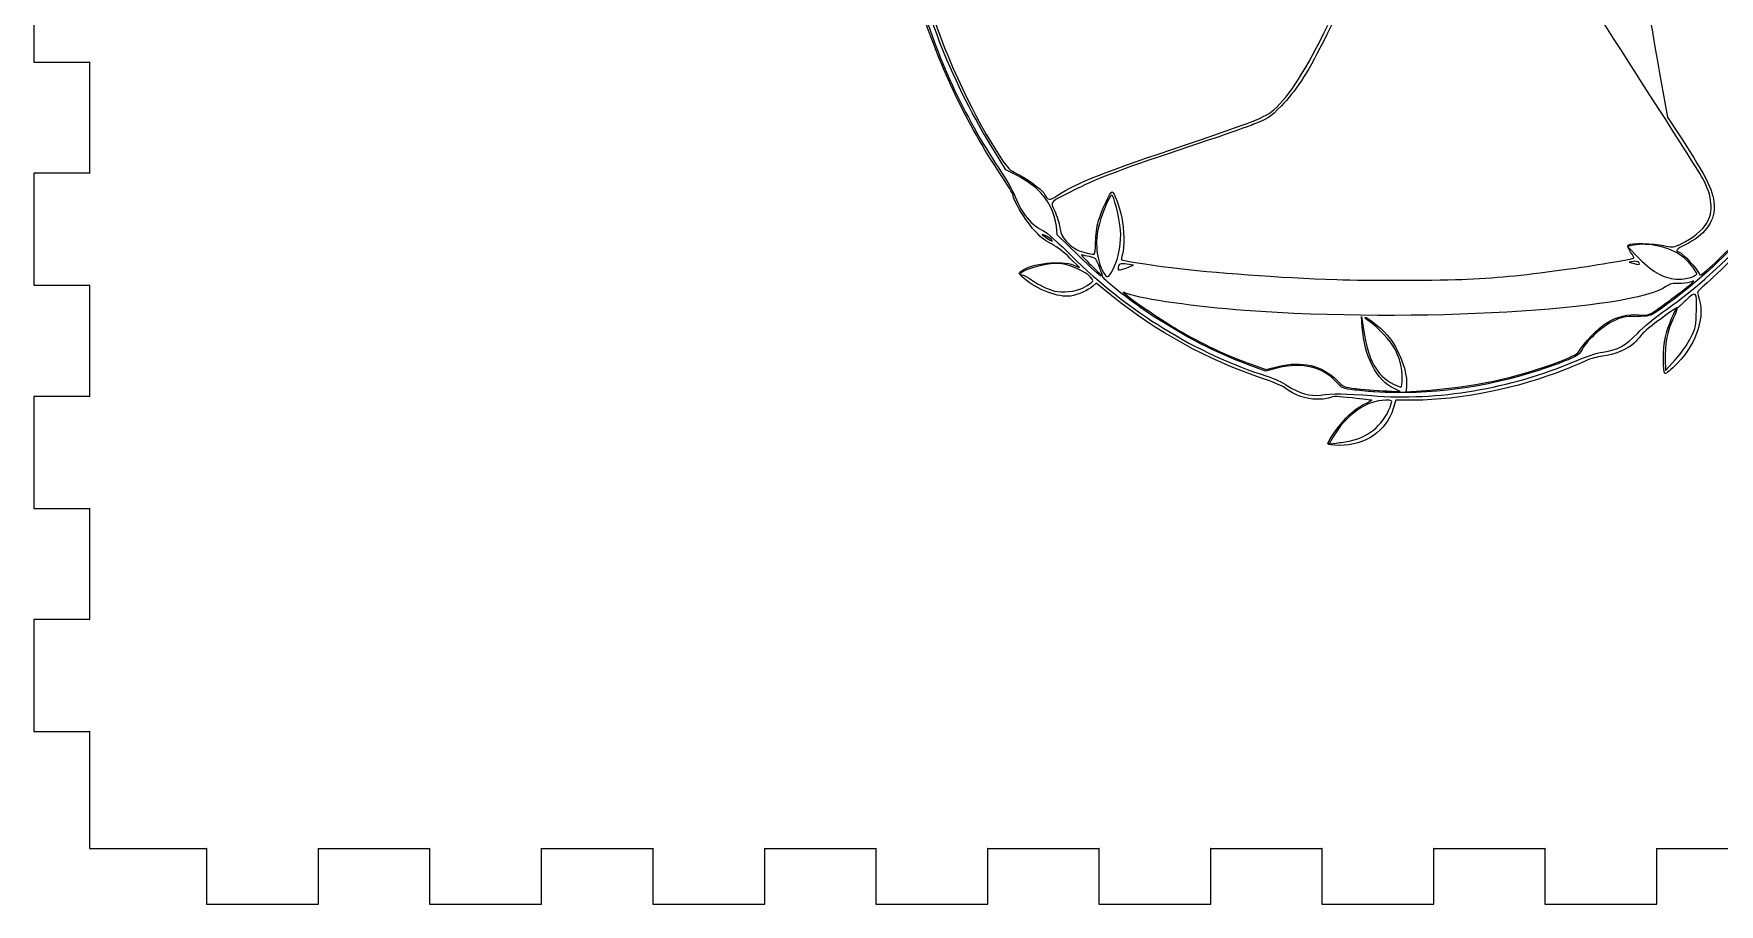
# Model space of a CAD drawing. Extents: x 5 to 509, y -8625 to -7917.
# Drawn here: x 265.3 to 416.5, y -8625 to -8546.9 of the extents above; entities that cross this region are included whole.
import ezdxf

# ---------------------------------------------------------------- set-up
doc = ezdxf.new("R2010")
doc.units = 0
doc.layers.add('Corps', color=7, linetype='CONTINUOUS')

msp = doc.modelspace()

# ---------------------------------------------------------------- linework, layer by layer
at = {"layer": 'Corps', "color": 6}
for p, q in [((265.332246, -8539.43002), (265.332246, -8549.43002)), ((265.351746, -8549.45002), (270.351746, -8549.45002)), ((270.332246, -8549.43002), (270.332246, -8559.43002)), ((265.332246, -8559.43002), (265.332246, -8569.43002)), ((270.351746, -8559.41002), (265.351746, -8559.41002)), ((265.351746, -8569.45002), (270.351746, -8569.45002)), ((270.332246, -8569.43002), (270.332246, -8579.43002)), ((265.332246, -8579.43002), (265.332246, -8589.43002)), ((270.351746, -8579.41002), (265.351746, -8579.41002)), ((265.351746, -8589.45002), (270.351746, -8589.45002)), ((270.332246, -8589.43002), (270.332246, -8599.43002)), ((265.332246, -8599.43002), (265.332246, -8609.43002)), ((270.351746, -8599.41002), (265.351746, -8599.41002)), ((265.351746, -8609.45002), (270.351746, -8609.45002)), ((270.332246, -8609.43002), (270.332246, -8619.93002)), ((270.351746, -8619.95002), (280.851746, -8619.95002)), ((270.351746, -8619.95002), (270.351746, -8619.95002)), ((280.832246, -8619.93002), (280.832246, -8624.93002)), ((290.851746, -8619.95002), (300.851746, -8619.95002)), ((290.871246, -8624.93002), (290.871246, -8619.93002)), ((300.832246, -8619.93002), (300.832246, -8624.93002)), ((310.851756, -8619.95002), (320.851746, -8619.95002)), ((310.871256, -8624.93002), (310.871256, -8619.93002)), ((320.832246, -8619.93002), (320.832246, -8624.93002)), ((330.851756, -8619.95002), (340.851756, -8619.95002)), ((330.871256, -8624.93002), (330.871256, -8619.93002)), ((340.832256, -8619.93002), (340.832256, -8624.93002)), ((350.851756, -8619.95002), (360.851756, -8619.95002)), ((350.871256, -8624.93002), (350.871256, -8619.93002)), ((360.832256, -8619.93002), (360.832256, -8624.93002)), ((370.851746, -8619.95002), (380.851756, -8619.95002)), ((370.871246, -8624.93002), (370.871246, -8619.93002)), ((380.832256, -8619.93002), (380.832256, -8624.93002)), ((390.851756, -8619.95002), (400.851756, -8619.95002)), ((390.871256, -8624.93002), (390.871256, -8619.93002)), ((400.832256, -8619.93002), (400.832256, -8624.93002)), ((410.851756, -8619.95002), (420.851756, -8619.95002)), ((410.871256, -8624.93002), (410.871256, -8619.93002)), ((280.851746, -8624.95002), (290.851746, -8624.95002)), ((300.851746, -8624.95002), (310.851756, -8624.95002)), ((320.851746, -8624.95002), (330.851756, -8624.95002)), ((340.851756, -8624.95002), (350.851756, -8624.95002)), ((360.851756, -8624.95002), (370.851746, -8624.95002)), ((380.851756, -8624.95002), (390.851756, -8624.95002)), ((400.851756, -8624.95002), (410.851756, -8624.95002))]:
    msp.add_line(p, q, dxfattribs=at)
at = {"layer": 'Corps', "color": 3}
for p, q in [((411.115866, -8550.43352), (411.829416, -8554.37822)), ((411.829416, -8554.37822), (412.920656, -8556.05382)), ((352.502686, -8559.09402), (351.472686, -8557.43162)), ((353.555956, -8559.64202), (352.502686, -8559.09402)), ((357.109176, -8564.91852), (357.029676, -8564.14022)), ((356.609436, -8565.37502), (356.609476, -8565.37502)), ((359.004376, -8566.78102), (357.109176, -8564.91852)), ((408.762756, -8565.86092), (408.241696, -8565.97512)), ((408.241696, -8565.97512), (409.292046, -8567.04112)), ((359.093426, -8567.87132), (358.243856, -8567.00962)), ((408.727496, -8567.31352), (408.368886, -8567.38452)), ((408.368886, -8567.38452), (408.695646, -8567.47852)), ((409.233636, -8567.42052), (409.233636, -8567.42012)), ((358.570616, -8567.64472), (359.093426, -8567.87132)), ((362.218886, -8567.80622), (362.218886, -8567.80622)), ((363.929486, -8567.64292), (363.352136, -8567.54992)), ((363.537376, -8567.80032), (363.929486, -8567.64292)), ((363.537376, -8567.80022), (363.537376, -8567.80032)), ((393.860786, -8568.90192), (393.860736, -8568.90332)), ((413.993356, -8568.71562), (413.993356, -8568.71562)), ((359.358726, -8569.70952), (359.358676, -8569.70952)), ((360.579346, -8569.26802), (360.292216, -8569.53782)), ((361.993006, -8570.40532), (360.579346, -8569.26802)), ((363.387976, -8570.21342), (363.014596, -8570.08032)), ((363.014596, -8570.08032), (363.406706, -8570.41222)), ((384.449996, -8573.21822), (384.390496, -8572.23792)), ((384.390496, -8572.23792), (384.565266, -8573.41422)), ((375.784346, -8577.14972), (374.147116, -8576.54672)), ((374.566886, -8576.56812), (375.793536, -8577.01632)), ((411.598706, -8576.09142), (411.636406, -8577.10152)), ((411.636406, -8577.10152), (412.538416, -8576.10832)), ((376.914166, -8576.86662), (375.784346, -8577.14972)), ((375.793536, -8577.01632), (376.918776, -8576.73442)), ((385.561056, -8579.00992), (385.561016, -8579.00932)), ((387.129516, -8578.94172), (387.848386, -8578.96272)), ((387.848386, -8578.96272), (387.303556, -8578.71612)), ((388.405546, -8578.59782), (388.347846, -8578.99152)), ((388.347846, -8578.99152), (389.731916, -8578.90552)), ((387.456146, -8579.75632), (387.221046, -8580.50682)), ((389.090756, -8579.75632), (387.456146, -8579.75632)), ((381.378406, -8583.66542), (381.378486, -8583.66472)), ((381.793966, -8583.13802), (381.494106, -8583.67162)), ((381.494106, -8583.67162), (382.122496, -8583.59862)), ((383.404396, -8583.38822), (383.404396, -8583.38852))]:
    msp.add_line(p, q, dxfattribs=at)
for points in [[(411.302226, -8554.05112), (402.741116, -8540.76412), (399.811566, -8535.95982), (397.512176, -8531.43582)], [(386.491876, -8533.69032), (385.581436, -8537.22872), (383.083496, -8543.51292), (380.937176, -8547.66462)], [(409.158846, -8536.42472), (409.929466, -8543.71712), (410.026196, -8544.40972), (411.115866, -8550.43352)], [(351.472686, -8557.43162), (347.682336, -8551.31402), (345.246586, -8545.16722), (343.807386, -8538.08772)], [(344.721016, -8543.50542), (346.305606, -8549.02202), (348.713326, -8554.23112), (351.866446, -8558.96462)], [(345.758566, -8544.68512), (347.148876, -8549.12302), (349.740376, -8554.60472), (352.128776, -8558.15982)], [(351.993546, -8559.47192), (348.958586, -8554.88662), (346.646676, -8550.07322), (345.004606, -8544.92112)], [(376.522196, -8553.72432), (377.888496, -8552.53292), (379.460186, -8550.07192), (381.373206, -8546.12842)], [(380.937176, -8547.66462), (379.419446, -8550.60032), (378.434136, -8552.10012), (377.195926, -8553.35942)], [(368.702576, -8556.81782), (374.664716, -8554.81392), (375.777526, -8554.37372), (376.522196, -8553.72432)], [(377.195926, -8553.35942), (376.124096, -8554.44942), (376.034286, -8554.50902), (374.647196, -8555.04942)], [(374.647196, -8555.04942), (373.856436, -8555.35752), (371.297896, -8556.24162), (368.961566, -8557.01412)], [(415.122296, -8560.15022), (414.913866, -8559.73312), (413.194836, -8556.98852), (411.302226, -8554.05112)], [(357.144396, -8561.37682), (358.908626, -8560.24822), (361.285306, -8559.31072), (368.702576, -8556.81782)], [(411.724886, -8571.60962), (416.998936, -8567.93892), (422.305866, -8561.99882), (425.759656, -8555.90032)], [(412.920656, -8556.05382), (415.427396, -8559.90302), (416.016646, -8561.12742), (416.013806, -8562.48122)], [(424.844916, -8556.79852), (421.667526, -8562.03842), (417.608086, -8566.64162), (412.989996, -8570.24132)], [(352.128776, -8558.15982), (352.664826, -8558.95772), (352.878846, -8559.16152), (353.447596, -8559.41552)], [(368.961566, -8557.01412), (363.150646, -8558.93552), (360.975556, -8559.75052), (358.832006, -8560.80972)], [(351.866446, -8558.96462), (352.510156, -8559.93102), (353.173666, -8561.08522), (353.340906, -8561.52952)], [(353.146396, -8561.37082), (353.146396, -8561.28482), (352.627616, -8560.42992), (351.993546, -8559.47192)], [(353.447596, -8559.41552), (354.185056, -8559.74482), (355.687826, -8560.82632), (355.891056, -8561.17392)], [(355.314346, -8560.83442), (354.926526, -8560.48002), (354.135246, -8559.94342), (353.555956, -8559.64202)], [(354.898736, -8564.34702), (354.126416, -8563.46052), (353.146396, -8561.79602), (353.146396, -8561.37082)], [(357.029676, -8564.14022), (356.915336, -8563.02092), (356.201576, -8561.64532), (355.314346, -8560.83442)], [(355.891056, -8561.17392), (356.313556, -8561.89652), (356.328166, -8561.89892), (357.144396, -8561.37682)], [(358.832006, -8560.80972), (356.342136, -8562.04002), (356.469196, -8561.91092), (356.875216, -8562.79782)], [(361.980066, -8561.36292), (361.753246, -8561.43692), (360.994356, -8563.32222), (360.773766, -8564.35982)], [(360.782396, -8563.74122), (361.079276, -8562.73162), (361.848316, -8561.06172), (362.016356, -8561.06172)], [(362.774106, -8564.49572), (362.664696, -8563.32412), (362.153296, -8561.30642), (361.980066, -8561.36292)], [(362.016356, -8561.06172), (362.186746, -8561.06172), (362.664546, -8562.34302), (362.893666, -8563.41442)], [(415.183796, -8564.10092), (415.934456, -8563.11672), (415.912916, -8561.73232), (415.122296, -8560.15022)], [(353.340906, -8561.52952), (353.890026, -8562.98842), (354.807006, -8564.08972), (355.874706, -8564.57272)], [(356.875216, -8562.79782), (357.057946, -8563.19692), (357.269126, -8563.87362), (357.344506, -8564.30162)], [(416.013806, -8562.48122), (416.010806, -8563.78862), (415.077626, -8565.00252), (413.462546, -8565.79892)], [(356.580606, -8565.74572), (355.968686, -8565.44332), (355.551656, -8565.09652), (354.898736, -8564.34702)], [(357.344506, -8564.30162), (357.462606, -8564.97202), (357.565926, -8565.16252), (358.091436, -8565.67882)], [(360.773766, -8564.35982), (360.456536, -8565.85192), (360.677966, -8567.42212), (361.355226, -8568.48242)], [(360.541466, -8565.60282), (360.547466, -8564.98742), (360.650656, -8564.18912), (360.782396, -8563.74122)], [(362.218886, -8567.80622), (362.641156, -8566.91362), (362.871576, -8565.53962), (362.774106, -8564.49572)], [(362.893666, -8563.41442), (363.106076, -8564.40772), (363.134906, -8566.03452), (362.951466, -8566.67422)], [(412.792706, -8565.84732), (413.615436, -8565.53312), (414.689996, -8564.74832), (415.183796, -8564.10092)], [(420.184586, -8564.39242), (419.023306, -8565.73142), (416.372166, -8568.38132), (415.127606, -8569.44692)], [(356.609476, -8565.37502), (356.521976, -8565.23352), (355.760476, -8564.80942), (355.760476, -8564.90232)], [(355.760476, -8564.90232), (355.760476, -8564.95532), (356.565196, -8565.49982), (356.650436, -8565.50442)], [(355.874706, -8564.57272), (356.136986, -8564.69142), (357.268466, -8565.70012), (358.389106, -8566.81442)], [(358.243856, -8567.00962), (357.713786, -8566.47202), (357.088266, -8565.99662), (356.580606, -8565.74572)], [(356.650436, -8565.50442), (356.672636, -8565.50442), (356.654436, -8565.44742), (356.609436, -8565.37502)], [(358.091436, -8565.67882), (358.565766, -8566.14482), (358.874416, -8566.32282), (359.480306, -8566.47992)], [(360.395236, -8566.68122), (360.477436, -8566.68072), (360.535226, -8566.25442), (360.541466, -8565.60282)], [(408.512906, -8566.46922), (408.285506, -8566.13462), (408.219216, -8565.93082), (408.308676, -8565.84132)], [(408.308676, -8565.84132), (408.504686, -8565.64532), (410.608176, -8565.67492), (411.468096, -8565.88532)], [(413.116206, -8566.82672), (412.023626, -8566.02322), (410.035006, -8565.58202), (408.762756, -8565.86092)], [(411.468096, -8565.88532), (412.136016, -8566.04912), (412.275496, -8566.04512), (412.792706, -8565.84732)], [(413.462546, -8565.79892), (412.563766, -8566.24212), (412.465516, -8566.35562), (412.869796, -8566.48402)], [(415.623926, -8567.85822), (416.116436, -8567.42152), (417.150176, -8566.40602), (417.921116, -8565.60152)], [(353.865266, -8568.18132), (354.752546, -8567.49312), (357.498436, -8567.18002), (358.570616, -8567.64472)], [(357.512776, -8567.53152), (356.734116, -8567.43452), (355.518206, -8567.63052), (354.512376, -8568.01512)], [(360.069366, -8568.70422), (359.632106, -8568.23882), (358.306306, -8567.63062), (357.512776, -8567.53152)], [(358.389106, -8566.81442), (363.385096, -8571.78192), (369.628226, -8575.62772), (375.880846, -8577.58952)], [(361.042136, -8568.64182), (360.963736, -8568.64262), (360.046736, -8567.80542), (359.004376, -8566.78102)], [(359.312886, -8566.73092), (359.192186, -8566.69392), (359.563966, -8567.10822), (360.139066, -8567.65172)], [(359.994416, -8566.88502), (359.740276, -8566.83702), (359.433576, -8566.76802), (359.312886, -8566.73092)], [(359.480306, -8566.47992), (359.908766, -8566.59112), (360.320486, -8566.68162), (360.395236, -8566.68122)], [(360.569366, -8567.12142), (360.507266, -8567.03942), (360.248566, -8566.93272), (359.994416, -8566.88502)], [(361.180326, -8568.69932), (361.174326, -8568.51892), (360.699546, -8567.29412), (360.569366, -8567.12142)], [(363.352136, -8567.54992), (362.767366, -8567.45592), (362.563786, -8567.56292), (362.559096, -8567.96602)], [(362.951466, -8566.67422), (362.880766, -8566.92062), (362.845026, -8567.14422), (362.871966, -8567.17112)], [(362.871966, -8567.17112), (362.950966, -8567.25012), (365.074916, -8567.57892), (367.327836, -8567.86082)], [(403.045696, -8567.97952), (405.826706, -8567.58852), (408.709876, -8567.10442), (408.801126, -8567.01322)], [(408.801126, -8567.01322), (408.827726, -8566.98622), (408.698086, -8566.74182), (408.512906, -8566.46922)], [(408.695646, -8567.47852), (409.252236, -8567.63782), (409.400836, -8567.62182), (409.233636, -8567.42052)], [(409.233636, -8567.42012), (409.143036, -8567.31092), (408.947766, -8567.26982), (408.727496, -8567.31352)], [(409.292046, -8567.04112), (410.585816, -8568.35412), (411.617496, -8568.90472), (412.784346, -8568.90482)], [(412.869796, -8566.48402), (413.186856, -8566.58462), (414.528206, -8568.02112), (414.643096, -8568.38312)], [(414.446626, -8568.44502), (414.446626, -8568.21332), (413.598026, -8567.18112), (413.116206, -8566.82672)], [(354.512376, -8568.01512), (353.860946, -8568.26442), (353.580126, -8568.51282), (353.949806, -8568.51282)], [(354.126676, -8568.83802), (353.615756, -8568.39432), (353.609806, -8568.37942), (353.865266, -8568.18132)], [(353.949806, -8568.51282), (354.032206, -8568.51282), (354.413956, -8568.72152), (354.798096, -8568.97642)], [(358.292956, -8570.41572), (357.245356, -8570.58332), (355.278876, -8569.83862), (354.126676, -8568.83802)], [(354.798096, -8568.97642), (355.529426, -8569.46192), (356.211346, -8569.78682), (356.871506, -8569.96452)], [(360.130066, -8569.23562), (360.377506, -8569.04152), (360.376316, -8569.03102), (360.069366, -8568.70422)], [(360.139066, -8567.65172), (360.714156, -8568.19532), (361.120546, -8568.64082), (361.042136, -8568.64182)], [(364.609046, -8571.47102), (363.131426, -8570.43562), (361.186236, -8568.86312), (361.180326, -8568.69932)], [(361.355226, -8568.48242), (361.599286, -8568.86462), (361.788146, -8568.71672), (362.218886, -8567.80622)], [(362.559096, -8567.96602), (362.557096, -8568.14602), (362.763066, -8568.11102), (363.537376, -8567.80022)], [(367.327836, -8567.86082), (371.068226, -8568.32892), (377.027266, -8568.76562), (382.162766, -8568.94792)], [(382.162766, -8568.94792), (384.831386, -8569.04292), (391.541496, -8569.01692), (393.860786, -8568.90192)], [(393.860736, -8568.90332), (396.888616, -8568.75432), (399.160556, -8568.52582), (403.045696, -8567.97952)], [(412.784346, -8568.90482), (413.200006, -8568.90492), (413.744056, -8568.81982), (413.993356, -8568.71562)], [(413.993356, -8568.71562), (414.242656, -8568.61142), (414.446626, -8568.48972), (414.446626, -8568.44502)], [(414.643096, -8568.38312), (414.720596, -8568.62742), (414.810676, -8568.57922), (415.623926, -8567.85822)], [(356.871506, -8569.96452), (357.524866, -8570.14032), (358.792736, -8570.01052), (359.358726, -8569.70952)], [(360.292216, -8569.53782), (359.919306, -8569.88812), (358.961076, -8570.30892), (358.292956, -8570.41572)], [(359.358676, -8569.70952), (359.644116, -8569.55782), (359.991236, -8569.34452), (360.130066, -8569.23562)], [(375.315296, -8577.73512), (370.672526, -8576.18392), (365.938376, -8573.57932), (361.993006, -8570.40532)], [(373.928396, -8571.71092), (369.553396, -8571.38862), (364.784556, -8570.71112), (363.387976, -8570.21342)], [(363.406706, -8570.41222), (364.010626, -8570.92352), (366.672146, -8572.70692), (367.959036, -8573.46252)], [(411.726616, -8569.54052), (408.675036, -8571.71342), (389.168816, -8572.83352), (373.928396, -8571.71092)], [(410.769746, -8571.70412), (411.519206, -8571.21082), (414.185266, -8569.16732), (414.185266, -8569.08632)], [(412.989996, -8570.24132), (412.245586, -8570.82162), (411.317866, -8571.50832), (410.928396, -8571.76742)], [(412.802746, -8569.28182), (412.287266, -8569.25782), (412.039826, -8569.31782), (411.726616, -8569.54052)], [(414.555866, -8570.35512), (415.239446, -8572.16182), (414.513366, -8574.55952), (412.714696, -8576.43562)], [(413.828706, -8569.17732), (413.632596, -8569.25232), (413.170916, -8569.29892), (412.802746, -8569.28182)], [(414.412096, -8571.68422), (414.448496, -8569.95632), (414.402096, -8569.91522), (413.451736, -8570.82562)], [(414.185266, -8569.08632), (414.185266, -8569.06232), (414.024816, -8569.10232), (413.828706, -8569.17732)], [(415.127606, -8569.44692), (414.513836, -8569.97242), (414.449666, -8570.07442), (414.555866, -8570.35512)], [(374.147116, -8576.54672), (371.107456, -8575.42732), (367.564386, -8573.54182), (364.609046, -8571.47102)], [(406.315946, -8572.84632), (407.225716, -8572.26742), (408.305446, -8571.99312), (409.252806, -8572.10032)], [(410.928396, -8571.76742), (410.245316, -8572.22182), (410.178256, -8572.23852), (409.033186, -8572.23852)], [(409.116906, -8573.76002), (409.675536, -8573.17482), (410.755446, -8572.28432), (411.724886, -8571.60962)], [(409.252806, -8572.10032), (410.000356, -8572.18532), (410.065056, -8572.16832), (410.769746, -8571.70412)], [(412.744096, -8571.44652), (412.462826, -8571.48352), (409.838286, -8573.43582), (409.536686, -8573.83252)], [(411.636296, -8574.08102), (411.817206, -8573.22702), (412.557166, -8571.41772), (412.676636, -8571.53722)], [(412.676636, -8571.53722), (412.707136, -8571.56822), (412.558446, -8571.94402), (412.346266, -8572.37362)], [(413.451736, -8570.82562), (413.100286, -8571.16212), (412.781856, -8571.44152), (412.744096, -8571.44652)], [(413.910816, -8574.13492), (414.355046, -8573.20912), (414.382916, -8573.07292), (414.412096, -8571.68422)], [(367.959036, -8573.46252), (370.066526, -8574.70012), (372.205476, -8575.70542), (374.566886, -8576.56812)], [(387.303556, -8578.71612), (385.765356, -8578.01772), (384.605716, -8575.78342), (384.449996, -8573.21822)], [(384.565266, -8573.41422), (384.977616, -8576.18972), (385.711916, -8577.52582), (387.258606, -8578.31482)], [(385.070856, -8572.67522), (384.829646, -8572.52612), (384.662036, -8572.37442), (384.698386, -8572.33812)], [(384.698386, -8572.33812), (384.810556, -8572.22592), (386.039706, -8573.19612), (386.661336, -8573.88752)], [(387.392786, -8575.18142), (387.050556, -8574.51192), (385.721326, -8573.07722), (385.070856, -8572.67522)], [(403.934906, -8575.28992), (404.228916, -8574.72132), (405.631596, -8573.28182), (406.315946, -8572.84632)], [(406.944826, -8572.66532), (405.960016, -8573.13172), (404.442816, -8574.53582), (404.109176, -8575.28952)], [(409.033186, -8572.23852), (407.963886, -8572.23852), (407.756686, -8572.28052), (406.944826, -8572.66532)], [(412.346266, -8572.37362), (411.841106, -8573.39632), (411.551806, -8574.83512), (411.598706, -8576.09142)], [(386.661336, -8573.88752), (387.757526, -8575.10672), (388.588546, -8577.35092), (388.405546, -8578.59782)], [(408.828656, -8574.64342), (408.289836, -8575.15492), (406.990576, -8575.69482), (405.998976, -8575.81932)], [(406.006186, -8575.44082), (407.427936, -8575.21592), (408.046036, -8574.88192), (409.116906, -8573.76002)], [(409.536686, -8573.83252), (409.328306, -8574.10672), (409.009696, -8574.47162), (408.828656, -8574.64342)], [(411.593396, -8577.35092), (411.375296, -8577.21612), (411.401936, -8575.18742), (411.636296, -8574.08102)], [(412.538416, -8576.10832), (413.110566, -8575.47842), (413.612446, -8574.75672), (413.910816, -8574.13492)], [(382.142346, -8578.12752), (380.968396, -8576.79382), (379.050826, -8576.33132), (376.914166, -8576.86662)], [(376.918776, -8576.73442), (379.026006, -8576.20652), (380.867836, -8576.63942), (382.176606, -8577.96962)], [(385.299556, -8579.34742), (391.173376, -8579.82832), (397.752996, -8578.71772), (403.467426, -8576.28062)], [(387.866686, -8576.42042), (387.770686, -8576.06102), (387.557416, -8575.50342), (387.392786, -8575.18142)], [(387.908486, -8578.57712), (388.102176, -8578.57712), (388.075546, -8577.20222), (387.866686, -8576.42042)], [(389.731916, -8578.90552), (394.230666, -8578.62762), (398.347906, -8577.75532), (402.165796, -8576.27132)], [(404.109176, -8575.28952), (403.895156, -8575.77302), (403.056936, -8576.16332), (400.265266, -8577.07942)], [(402.165796, -8576.27132), (403.455146, -8575.77012), (403.779686, -8575.59002), (403.934906, -8575.28992)], [(404.671066, -8576.14672), (404.445486, -8576.26332), (403.528636, -8576.65142), (402.633616, -8577.00922)], [(403.467426, -8576.28062), (404.433386, -8575.86872), (405.471146, -8575.52542), (406.006186, -8575.44082)], [(405.998976, -8575.81932), (405.494206, -8575.88232), (404.896646, -8576.03002), (404.671066, -8576.14672)], [(412.714696, -8576.43562), (412.121896, -8577.05392), (411.687076, -8577.40882), (411.593396, -8577.35092)], [(377.515376, -8578.64612), (377.289636, -8578.47392), (376.299586, -8578.06392), (375.315296, -8577.73512)], [(375.880846, -8577.58952), (376.487496, -8577.77982), (377.333136, -8578.16882), (377.760086, -8578.45392)], [(382.176606, -8577.96962), (382.764256, -8578.56692), (382.804786, -8578.58462), (383.875756, -8578.70872)], [(400.265266, -8577.07942), (395.462186, -8578.65552), (390.536206, -8579.30222), (385.561056, -8579.00992)], [(402.633616, -8577.00922), (398.413666, -8578.69572), (393.199216, -8579.75352), (389.090756, -8579.75632)], [(380.398206, -8579.67612), (379.421196, -8579.67692), (378.379026, -8579.30482), (377.515376, -8578.64612)], [(377.760086, -8578.45392), (378.804216, -8579.15122), (379.769916, -8579.42452), (380.715116, -8579.29042)], [(381.598306, -8579.51852), (381.441456, -8579.60452), (380.901416, -8579.67552), (380.398206, -8579.67612)], [(380.715116, -8579.29042), (381.795016, -8579.13722), (382.898446, -8579.15102), (385.299556, -8579.34742)], [(383.558066, -8579.55752), (382.242606, -8579.40362), (381.822326, -8579.39522), (381.598306, -8579.51852)], [(383.750356, -8578.84052), (382.678686, -8578.71632), (382.649056, -8578.70312), (382.142346, -8578.12752)], [(385.298806, -8579.75472), (385.262406, -8579.75392), (384.479086, -8579.66472), (383.558066, -8579.55752)], [(385.561016, -8579.00932), (385.165636, -8578.98632), (384.350836, -8578.91032), (383.750356, -8578.84052)], [(383.875756, -8578.70872), (385.021686, -8578.84162), (385.918796, -8578.90582), (387.129516, -8578.94172)], [(387.258606, -8578.31482), (387.541286, -8578.45912), (387.833736, -8578.57712), (387.908486, -8578.57712)], [(381.378486, -8583.66472), (381.378486, -8583.36032), (382.554676, -8581.74182), (383.250766, -8581.08842)], [(386.573826, -8579.75342), (384.827216, -8579.75342), (382.948606, -8581.08362), (381.793966, -8583.13802)], [(387.221046, -8580.50682), (386.583246, -8582.54262), (384.738576, -8583.80592), (382.403576, -8583.80592)], [(383.250766, -8581.08842), (383.655596, -8580.70842), (384.296896, -8580.25322), (384.675886, -8580.07672)], [(383.404396, -8583.38852), (385.172056, -8583.01582), (386.516866, -8581.78532), (387.055866, -8580.04752)], [(384.675886, -8580.07672), (385.054876, -8579.90032), (385.335186, -8579.75542), (385.298806, -8579.75472)], [(387.055866, -8580.04752), (387.140866, -8579.77332), (387.108166, -8579.75342), (386.573826, -8579.75342)], [(382.403576, -8583.80592), (381.759646, -8583.80592), (381.378406, -8583.75392), (381.378406, -8583.66542)], [(382.122496, -8583.59862), (382.468106, -8583.55862), (383.044956, -8583.46402), (383.404396, -8583.38822)]]:
    msp.add_open_spline(points, degree=3, dxfattribs=at)
at = {"layer": 'Corps', "color": 6}
for points in [[(265.332246, -8549.43002), (265.332246, -8549.44202), (265.340246, -8549.45002), (265.351746, -8549.45002)], [(270.351746, -8549.45002), (270.340046, -8549.45002), (270.332246, -8549.44002), (270.332246, -8549.43002)], [(265.351746, -8559.41002), (265.340046, -8559.41002), (265.332246, -8559.42002), (265.332246, -8559.43002)], [(270.332246, -8559.43002), (270.332246, -8559.41802), (270.340246, -8559.41002), (270.351746, -8559.41002)], [(265.332246, -8569.43002), (265.332246, -8569.44202), (265.340246, -8569.45002), (265.351746, -8569.45002)], [(270.351746, -8569.45002), (270.340046, -8569.45002), (270.332246, -8569.44002), (270.332246, -8569.43002)], [(265.351746, -8579.41002), (265.340046, -8579.41002), (265.332246, -8579.42002), (265.332246, -8579.43002)], [(270.332246, -8579.43002), (270.332246, -8579.41802), (270.340246, -8579.41002), (270.351746, -8579.41002)], [(265.332246, -8589.43002), (265.332246, -8589.44202), (265.340246, -8589.45002), (265.351746, -8589.45002)], [(270.351746, -8589.45002), (270.340046, -8589.45002), (270.332246, -8589.44002), (270.332246, -8589.43002)], [(265.351746, -8599.41002), (265.340046, -8599.41002), (265.332246, -8599.42002), (265.332246, -8599.43002)], [(270.332246, -8599.43002), (270.332246, -8599.41802), (270.340246, -8599.41002), (270.351746, -8599.41002)], [(265.332246, -8609.43002), (265.332246, -8609.44202), (265.340246, -8609.45002), (265.351746, -8609.45002)], [(270.351746, -8609.45002), (270.340046, -8609.45002), (270.332246, -8609.44002), (270.332246, -8609.43002)], [(270.332246, -8619.93002), (270.332246, -8619.94202), (270.340246, -8619.95002), (270.351746, -8619.95002)], [(280.851746, -8619.95002), (280.840046, -8619.95002), (280.832246, -8619.94002), (280.832246, -8619.93002)], [(290.871246, -8619.93002), (290.871256, -8619.94202), (290.863246, -8619.95002), (290.851746, -8619.95002)], [(300.851746, -8619.95002), (300.840046, -8619.95002), (300.832246, -8619.94002), (300.832246, -8619.93002)], [(310.871256, -8619.93002), (310.871256, -8619.94202), (310.863256, -8619.95002), (310.851756, -8619.95002)], [(320.851746, -8619.95002), (320.840046, -8619.95002), (320.832246, -8619.94002), (320.832246, -8619.93002)], [(330.871256, -8619.93002), (330.871256, -8619.94202), (330.863256, -8619.95002), (330.851756, -8619.95002)], [(340.851756, -8619.95002), (340.840056, -8619.95002), (340.832256, -8619.94002), (340.832256, -8619.93002)], [(350.871256, -8619.93002), (350.871256, -8619.94202), (350.863256, -8619.95002), (350.851756, -8619.95002)], [(360.851756, -8619.95002), (360.840056, -8619.95002), (360.832256, -8619.94002), (360.832256, -8619.93002)], [(370.871246, -8619.93002), (370.871286, -8619.94202), (370.863246, -8619.95002), (370.851746, -8619.95002)], [(380.851756, -8619.95002), (380.840056, -8619.95002), (380.832256, -8619.94002), (380.832256, -8619.93002)], [(390.871256, -8619.93002), (390.871286, -8619.94202), (390.863256, -8619.95002), (390.851756, -8619.95002)], [(400.851756, -8619.95002), (400.840056, -8619.95002), (400.832256, -8619.94002), (400.832256, -8619.93002)], [(410.871256, -8619.93002), (410.871286, -8619.94202), (410.863256, -8619.95002), (410.851756, -8619.95002)], [(280.832246, -8624.93002), (280.832246, -8624.94202), (280.840246, -8624.95002), (280.851746, -8624.95002)], [(290.851746, -8624.95002), (290.863446, -8624.95002), (290.871246, -8624.94002), (290.871246, -8624.93002)], [(300.832246, -8624.93002), (300.832246, -8624.94202), (300.840246, -8624.95002), (300.851746, -8624.95002)], [(310.851756, -8624.95002), (310.863456, -8624.95002), (310.871256, -8624.94002), (310.871256, -8624.93002)], [(320.832246, -8624.93002), (320.832246, -8624.94202), (320.840246, -8624.95002), (320.851746, -8624.95002)], [(330.851756, -8624.95002), (330.863456, -8624.95002), (330.871256, -8624.94002), (330.871256, -8624.93002)], [(340.832256, -8624.93002), (340.832246, -8624.94202), (340.840256, -8624.95002), (340.851756, -8624.95002)], [(350.851756, -8624.95002), (350.863456, -8624.95002), (350.871256, -8624.94002), (350.871256, -8624.93002)], [(360.832256, -8624.93002), (360.832246, -8624.94202), (360.840256, -8624.95002), (360.851756, -8624.95002)], [(370.851746, -8624.95002), (370.863446, -8624.95002), (370.871246, -8624.94002), (370.871246, -8624.93002)], [(380.832256, -8624.93002), (380.832226, -8624.94202), (380.840256, -8624.95002), (380.851756, -8624.95002)], [(390.851756, -8624.95002), (390.863456, -8624.95002), (390.871256, -8624.94002), (390.871256, -8624.93002)], [(400.832256, -8624.93002), (400.832226, -8624.94202), (400.840256, -8624.95002), (400.851756, -8624.95002)], [(410.851756, -8624.95002), (410.863456, -8624.95002), (410.871256, -8624.94002), (410.871256, -8624.93002)]]:
    msp.add_open_spline(points, degree=3, dxfattribs=at)

doc.saveas('drawing.dxf')
